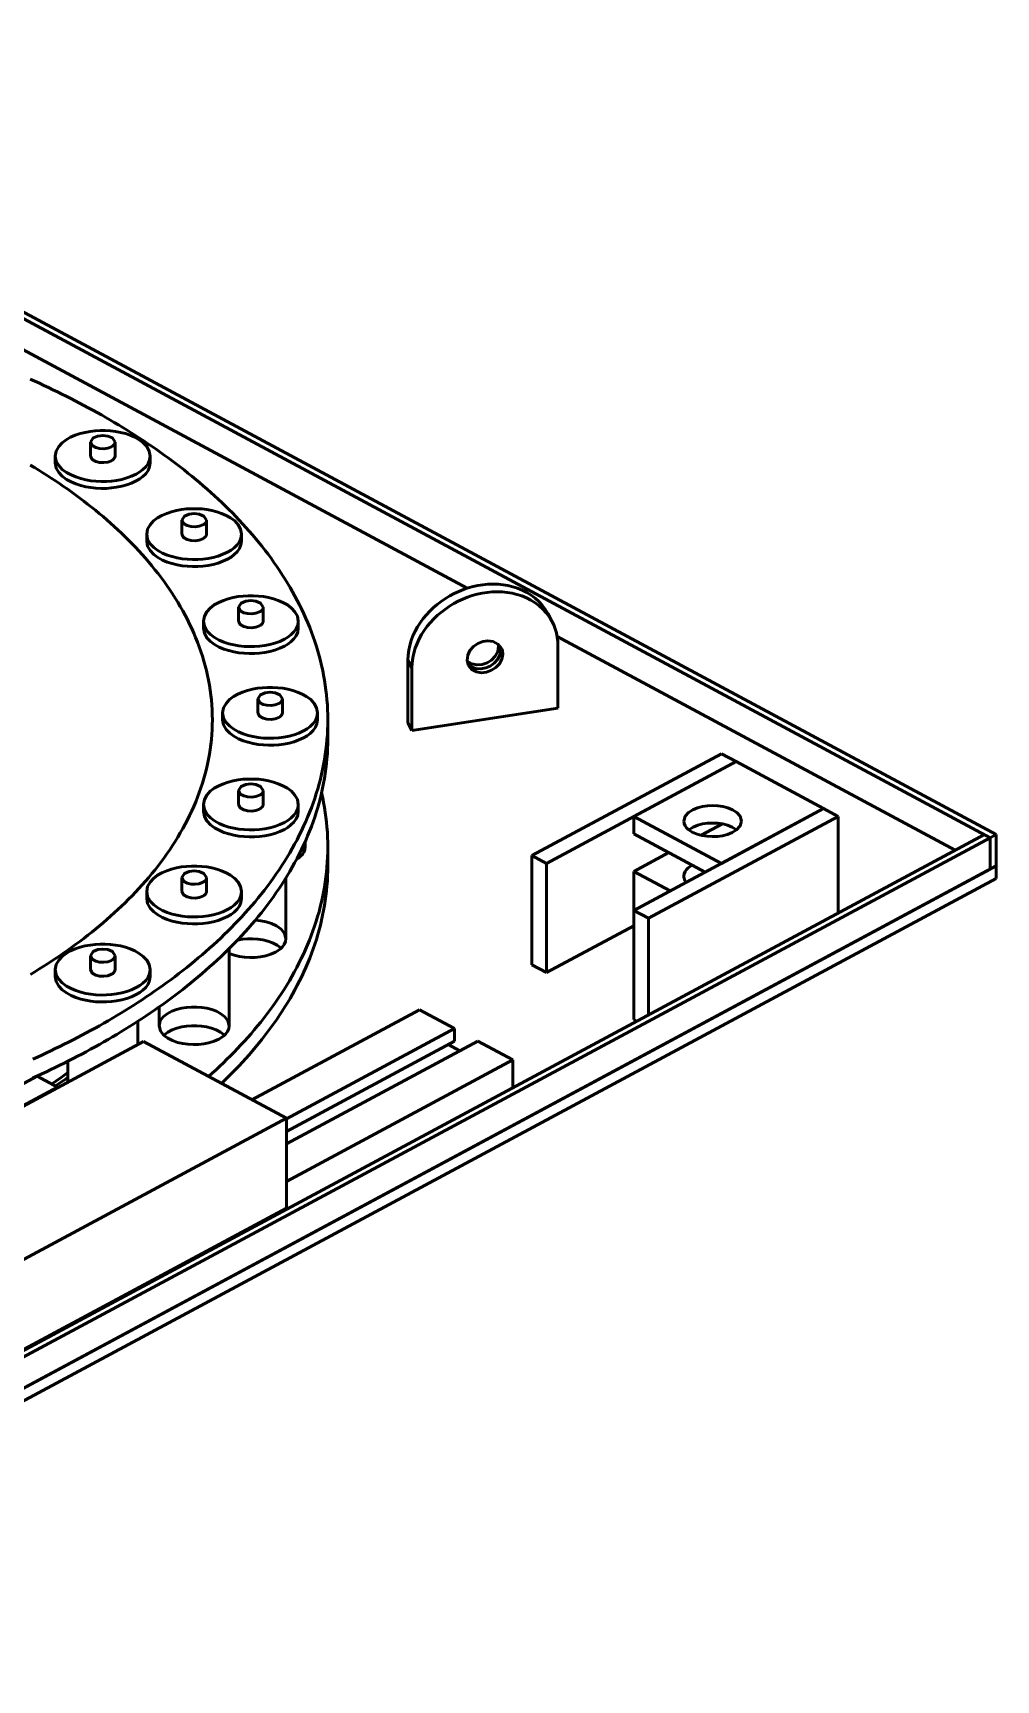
# Model space of a CAD drawing. Header units: millimetres. Extents: x 0 to 841, y 0 to 594.
# Drawn here: x 131.8 to 171.5, y 144.1 to 212 of the extents above; entities that cross this region are included whole.
import ezdxf

# ---------------------------------------------------------------- set-up
doc = ezdxf.new("R2010")
doc.units = ezdxf.units.MM
doc.layers.add('VIS', color=7, linetype='CONTINUOUS', lineweight=50)

msp = doc.modelspace()

# ---------------------------------------------------------------- linework, layer by layer
at = {"layer": 'VIS'}
for points in [[(109.76, 211.854), (171.306, 178.81)], [(110, 211.983), (171.547, 178.939)], [(122.692, 203.619), (149.751, 189.092)], [(144, 183.672), (143.998, 183.877), (143.991, 184.081), (143.981, 184.286), (143.966, 184.491), (143.947, 184.695), (143.923, 184.898), (143.896, 185.101), (143.864, 185.304), (143.828, 185.506), (143.788, 185.707), (143.744, 185.907), (143.696, 186.106), (143.644, 186.305), (143.589, 186.502), (143.529, 186.698), (143.466, 186.893), (143.399, 187.087), (143.329, 187.28), (143.255, 187.471), (143.178, 187.661), (143.098, 187.849), (143.014, 188.036), (142.927, 188.222), (142.836, 188.406), (142.743, 188.589), (142.647, 188.77), (142.548, 188.949), (142.446, 189.127), (142.341, 189.303), (142.234, 189.478), (142.124, 189.651), (142.012, 189.822), (141.897, 189.992), (141.779, 190.16), (141.66, 190.327), (141.538, 190.492), (141.414, 190.655), (141.288, 190.816), (141.159, 190.976), (141.029, 191.134), (140.897, 191.291), (140.762, 191.446), (140.626, 191.599), (140.488, 191.751), (140.349, 191.901), (140.208, 192.05), (140.065, 192.197), (139.92, 192.342), (139.774, 192.486), (139.626, 192.628), (139.477, 192.769), (139.327, 192.908), (139.175, 193.045), (139.021, 193.182), (138.867, 193.316), (138.711, 193.449), (138.554, 193.581), (138.396, 193.711), (138.236, 193.84), (138.076, 193.968), (137.914, 194.094), (137.751, 194.218), (137.587, 194.341), (137.422, 194.463), (137.256, 194.584), (137.09, 194.703), (136.922, 194.821), (136.753, 194.937), (136.583, 195.052), (136.413, 195.166), (136.242, 195.279), (136.07, 195.39), (135.897, 195.5), (135.723, 195.609), (135.548, 195.716), (135.373, 195.823), (135.197, 195.928), (135.02, 196.032), (134.843, 196.134), (134.665, 196.236), (134.486, 196.336), (134.307, 196.436), (134.127, 196.534), (133.946, 196.631), (133.765, 196.726), (133.583, 196.821), (133.401, 196.915), (133.218, 197.007), (133.034, 197.099), (132.85, 197.189), (132.666, 197.278), (132.481, 197.366), (132.295, 197.454), (132.109, 197.54), (131.922, 197.625), (131.735, 197.709)], [(136.677, 194.543), (136.639, 194.748), (136.538, 194.932), (136.395, 195.085), (136.228, 195.212), (136.046, 195.315), (135.853, 195.399), (135.654, 195.466), (135.451, 195.517), (135.244, 195.555), (135.036, 195.579), (134.826, 195.591), (134.617, 195.591), (134.407, 195.579), (134.199, 195.555), (133.992, 195.517), (133.789, 195.466), (133.59, 195.399), (133.397, 195.315), (133.215, 195.212), (133.048, 195.085), (132.905, 194.932), (132.804, 194.748), (132.767, 194.543)], [(135.232, 195.117), (135.122, 195.286), (134.93, 195.367), (134.722, 195.391), (134.513, 195.367), (134.321, 195.286), (134.212, 195.117)], [(134.212, 195.117), (134.287, 194.973), (134.432, 194.892), (134.594, 194.852), (134.76, 194.844), (134.926, 194.866), (135.082, 194.923)], [(134.212, 195.117), (134.212, 194.543)], [(135.082, 194.923), (135.119, 194.945), (135.153, 194.971), (135.183, 195.001), (135.208, 195.035), (135.225, 195.075), (135.232, 195.117)], [(135.232, 195.117), (135.232, 194.543)], [(132.767, 194.543), (132.806, 194.334), (132.91, 194.149), (133.056, 193.994), (133.227, 193.866), (133.414, 193.763), (133.61, 193.68), (133.813, 193.614), (134.021, 193.563), (134.231, 193.527), (134.443, 193.504), (134.657, 193.494), (134.87, 193.497), (135.083, 193.512), (135.295, 193.54), (135.504, 193.581), (135.71, 193.638), (135.911, 193.71), (136.104, 193.801)], [(132.767, 194.543), (132.767, 194.256)], [(132.767, 194.256), (132.806, 194.048), (132.91, 193.862), (133.056, 193.707), (133.227, 193.58), (133.414, 193.476), (133.61, 193.393), (133.813, 193.327), (134.021, 193.276), (134.231, 193.24), (134.443, 193.217), (134.657, 193.207), (134.87, 193.21), (135.083, 193.225), (135.295, 193.253), (135.504, 193.294), (135.71, 193.351), (135.911, 193.423), (136.104, 193.514)], [(134.212, 194.543), (134.287, 194.4), (134.432, 194.318), (134.594, 194.278), (134.76, 194.27), (134.926, 194.292), (135.082, 194.35)], [(135.082, 194.35), (135.119, 194.371), (135.153, 194.397), (135.183, 194.427), (135.208, 194.462), (135.225, 194.501), (135.232, 194.543)], [(136.104, 193.801), (136.245, 193.885), (136.376, 193.984), (136.492, 194.098), (136.588, 194.231), (136.653, 194.381), (136.677, 194.543)], [(136.104, 193.514), (136.245, 193.598), (136.376, 193.697), (136.492, 193.812), (136.588, 193.944), (136.653, 194.095), (136.677, 194.256)], [(136.677, 194.543), (136.677, 194.256)], [(139.24, 183.672), (139.238, 183.876), (139.23, 184.08), (139.218, 184.285), (139.2, 184.488), (139.178, 184.692), (139.151, 184.894), (139.119, 185.097), (139.083, 185.298), (139.041, 185.498), (138.996, 185.697), (138.945, 185.896), (138.89, 186.093), (138.831, 186.288), (138.767, 186.483), (138.7, 186.676), (138.628, 186.867), (138.552, 187.057), (138.472, 187.246), (138.389, 187.432), (138.301, 187.617), (138.211, 187.801), (138.116, 187.982), (138.018, 188.162), (137.917, 188.34), (137.813, 188.516), (137.706, 188.69), (137.596, 188.862), (137.482, 189.032), (137.366, 189.201), (137.248, 189.367), (137.126, 189.532), (137.002, 189.695), (136.876, 189.855), (136.747, 190.014), (136.616, 190.171), (136.483, 190.326), (136.347, 190.48), (136.21, 190.631), (136.07, 190.781), (135.929, 190.928), (135.785, 191.074), (135.64, 191.218), (135.493, 191.36), (135.344, 191.501), (135.194, 191.639), (135.042, 191.776), (134.889, 191.911), (134.734, 192.045), (134.577, 192.177), (134.419, 192.307), (134.26, 192.435), (134.099, 192.562), (133.938, 192.687), (133.775, 192.811), (133.61, 192.932), (133.445, 193.053), (133.279, 193.172), (133.111, 193.289), (132.942, 193.404), (132.773, 193.519), (132.602, 193.631), (132.43, 193.743), (132.258, 193.852), (132.084, 193.961), (131.91, 194.068), (131.735, 194.173)], [(139.24, 183.672), (139.238, 183.876), (139.23, 184.08), (139.218, 184.285), (139.2, 184.488), (139.178, 184.692), (139.151, 184.894), (139.119, 185.097), (139.083, 185.298), (139.041, 185.498), (138.996, 185.697), (138.945, 185.896), (138.89, 186.093), (138.831, 186.288), (138.767, 186.483), (138.7, 186.676), (138.628, 186.867), (138.552, 187.057), (138.472, 187.246), (138.389, 187.432), (138.301, 187.617), (138.211, 187.801), (138.116, 187.982), (138.018, 188.162), (137.917, 188.34), (137.813, 188.516), (137.706, 188.69), (137.596, 188.862), (137.482, 189.032), (137.366, 189.201), (137.248, 189.367), (137.126, 189.532), (137.002, 189.695), (136.876, 189.855), (136.747, 190.014), (136.616, 190.171), (136.483, 190.326), (136.347, 190.48), (136.21, 190.631), (136.07, 190.781), (135.929, 190.928), (135.785, 191.074), (135.64, 191.218), (135.493, 191.36), (135.344, 191.501), (135.194, 191.639), (135.042, 191.776), (134.889, 191.911), (134.734, 192.045), (134.577, 192.177), (134.419, 192.307), (134.26, 192.435), (134.099, 192.562), (133.938, 192.687), (133.775, 192.811), (133.61, 192.932), (133.445, 193.053), (133.279, 193.172), (133.111, 193.289), (132.942, 193.404), (132.773, 193.519), (132.602, 193.631), (132.43, 193.743), (132.258, 193.852), (132.084, 193.961), (131.91, 194.068), (131.735, 194.173)], [(140.444, 191.324), (140.406, 191.53), (140.305, 191.713), (140.163, 191.867), (139.995, 191.993), (139.813, 192.096), (139.62, 192.18), (139.421, 192.247), (139.218, 192.298), (139.011, 192.336), (138.803, 192.36), (138.594, 192.372), (138.384, 192.372), (138.174, 192.36), (137.966, 192.336), (137.759, 192.298), (137.556, 192.247), (137.357, 192.18), (137.164, 192.096), (136.982, 191.993), (136.815, 191.867), (136.672, 191.713), (136.571, 191.53), (136.534, 191.324)], [(138.999, 191.898), (138.889, 192.067), (138.697, 192.148), (138.489, 192.172), (138.281, 192.148), (138.088, 192.067), (137.979, 191.898)], [(137.979, 191.898), (138.054, 191.755), (138.199, 191.673), (138.361, 191.633), (138.527, 191.625), (138.693, 191.647), (138.849, 191.704)], [(137.979, 191.898), (137.979, 191.324)], [(138.849, 191.704), (138.886, 191.726), (138.92, 191.752), (138.951, 191.782), (138.976, 191.817), (138.993, 191.856), (138.999, 191.898)], [(138.999, 191.898), (138.999, 191.324)], [(136.534, 191.324), (136.573, 191.116), (136.677, 190.93), (136.823, 190.775), (136.994, 190.648), (137.181, 190.544), (137.377, 190.461), (137.58, 190.395), (137.788, 190.344), (137.998, 190.308), (138.21, 190.285), (138.424, 190.275), (138.637, 190.278), (138.85, 190.293), (139.062, 190.321), (139.271, 190.362), (139.477, 190.419), (139.678, 190.491), (139.871, 190.582)], [(136.534, 191.324), (136.534, 191.037)], [(136.534, 191.037), (136.573, 190.829), (136.677, 190.643), (136.823, 190.488), (136.994, 190.361), (137.181, 190.257), (137.377, 190.174), (137.58, 190.108), (137.788, 190.058), (137.998, 190.021), (138.21, 189.998), (138.424, 189.988), (138.637, 189.991), (138.85, 190.006), (139.062, 190.034), (139.271, 190.076), (139.477, 190.132), (139.678, 190.204), (139.871, 190.295)], [(137.979, 191.324), (138.054, 191.181), (138.199, 191.099), (138.361, 191.059), (138.527, 191.051), (138.693, 191.073), (138.849, 191.131)], [(138.849, 191.131), (138.886, 191.153), (138.92, 191.178), (138.951, 191.208), (138.976, 191.243), (138.993, 191.282), (138.999, 191.324)], [(139.871, 190.582), (140.012, 190.666), (140.143, 190.765), (140.26, 190.88), (140.355, 191.012), (140.42, 191.163), (140.444, 191.324)], [(139.871, 190.295), (140.012, 190.379), (140.143, 190.478), (140.26, 190.593), (140.355, 190.726), (140.42, 190.876), (140.444, 191.037)], [(140.444, 191.324), (140.444, 191.037)], [(142.782, 187.736), (142.744, 187.941), (142.643, 188.125), (142.501, 188.278), (142.334, 188.405), (142.151, 188.508), (141.959, 188.592), (141.76, 188.659), (141.557, 188.71), (141.35, 188.747), (141.142, 188.772), (140.932, 188.784), (140.722, 188.784), (140.513, 188.772), (140.304, 188.747), (140.098, 188.71), (139.894, 188.659), (139.695, 188.592), (139.503, 188.508), (139.321, 188.405), (139.153, 188.278), (139.011, 188.125), (138.91, 187.941), (138.872, 187.736)], [(153.067, 188.053), (152.961, 188.23), (152.837, 188.397), (152.698, 188.55), (152.544, 188.689), (152.379, 188.813), (152.202, 188.922), (152.017, 189.016), (151.826, 189.094), (151.628, 189.156), (151.426, 189.204), (151.222, 189.237), (151.016, 189.256), (150.808, 189.262), (150.601, 189.255), (150.395, 189.235), (150.19, 189.202), (149.988, 189.159), (149.788, 189.103), (149.592, 189.037), (149.399, 188.96), (149.211, 188.873), (149.028, 188.776), (148.851, 188.669), (148.679, 188.553), (148.514, 188.428), (148.356, 188.294), (148.206, 188.151), (148.065, 187.999), (147.932, 187.84), (147.81, 187.673), (147.698, 187.498), (147.598, 187.317), (147.511, 187.129), (147.437, 186.935), (147.378, 186.737), (147.334, 186.534), (147.307, 186.329), (147.298, 186.122)], [(153.235, 187.737), (153.129, 187.914), (153.005, 188.081), (152.866, 188.234), (152.713, 188.373), (152.547, 188.497), (152.371, 188.606), (152.186, 188.7), (151.994, 188.778), (151.796, 188.84), (151.595, 188.888), (151.39, 188.921), (151.184, 188.941), (150.977, 188.946), (150.77, 188.939), (150.563, 188.919), (150.359, 188.887), (150.156, 188.843), (149.956, 188.787), (149.76, 188.721), (149.568, 188.644), (149.379, 188.557), (149.196, 188.46), (149.019, 188.354), (148.847, 188.237), (148.682, 188.112), (148.524, 187.978), (148.374, 187.835), (148.233, 187.683), (148.101, 187.524), (147.978, 187.357), (147.866, 187.182), (147.766, 187.001), (147.679, 186.813), (147.605, 186.619), (147.546, 186.421), (147.502, 186.218), (147.475, 186.013), (147.466, 185.806)], [(141.337, 188.31), (141.228, 188.479), (141.035, 188.56), (140.827, 188.584), (140.619, 188.56), (140.427, 188.479), (140.317, 188.31)], [(140.317, 188.31), (140.393, 188.166), (140.537, 188.084), (140.699, 188.045), (140.866, 188.037), (141.031, 188.059), (141.188, 188.116)], [(140.317, 188.31), (140.317, 187.736)], [(141.188, 188.116), (141.225, 188.138), (141.259, 188.164), (141.289, 188.194), (141.314, 188.228), (141.331, 188.268), (141.337, 188.31)], [(141.337, 188.31), (141.337, 187.736)], [(138.872, 187.736), (138.911, 187.527), (139.015, 187.342), (139.162, 187.187), (139.333, 187.059), (139.519, 186.956), (139.716, 186.873), (139.919, 186.807), (140.126, 186.756), (140.337, 186.72), (140.549, 186.697), (140.762, 186.687), (140.976, 186.689), (141.189, 186.705), (141.4, 186.733), (141.61, 186.774), (141.816, 186.83), (142.016, 186.903), (142.21, 186.994)], [(138.872, 187.736), (138.872, 187.449)], [(138.872, 187.449), (138.911, 187.24), (139.015, 187.055), (139.162, 186.9), (139.333, 186.773), (139.519, 186.669), (139.716, 186.586), (139.919, 186.52), (140.126, 186.469), (140.337, 186.433), (140.549, 186.41), (140.762, 186.4), (140.976, 186.403), (141.189, 186.418), (141.4, 186.446), (141.61, 186.487), (141.816, 186.544), (142.016, 186.616), (142.21, 186.707)], [(140.317, 187.736), (140.393, 187.593), (140.537, 187.511), (140.699, 187.471), (140.866, 187.463), (141.031, 187.485), (141.188, 187.542)], [(141.188, 187.542), (141.225, 187.564), (141.259, 187.59), (141.289, 187.62), (141.314, 187.655), (141.331, 187.694), (141.337, 187.736)], [(142.21, 186.994), (142.35, 187.078), (142.481, 187.177), (142.598, 187.291), (142.694, 187.424), (142.759, 187.574), (142.782, 187.736)], [(142.21, 186.707), (142.35, 186.791), (142.481, 186.89), (142.598, 187.005), (142.694, 187.137), (142.759, 187.287), (142.782, 187.449)], [(142.782, 187.736), (142.782, 187.449)], [(153.235, 187.737), (153.067, 188.053)], [(153.482, 186.729), (153.475, 186.903), (153.455, 187.077), (153.421, 187.248), (153.373, 187.416), (153.311, 187.579), (153.235, 187.737)], [(149.799, 185.908), (149.74, 186.116), (149.765, 186.332), (149.86, 186.528), (150.003, 186.691), (150.182, 186.815), (150.385, 186.894), (150.601, 186.922), (150.816, 186.891), (151.009, 186.792), (151.149, 186.627)], [(151.041, 186.696), (151.041, 186.708), (151.041, 186.721), (151.04, 186.733), (151.039, 186.745), (151.038, 186.757), (151.037, 186.769)], [(153.45, 187.106), (169.864, 178.293)], [(153.482, 184.147), (153.482, 186.729)], [(147.466, 185.806), (147.298, 186.122)], [(147.298, 186.122), (147.298, 183.54)], [(149.743, 186.081), (149.93, 185.971), (150.143, 185.929), (150.359, 185.948), (150.565, 186.019), (150.748, 186.135), (150.899, 186.292), (151.002, 186.483), (151.041, 186.696)], [(149.764, 185.991), (149.917, 185.858), (150.107, 185.786), (150.31, 185.771), (150.51, 185.807), (150.698, 185.886), (150.864, 186.004), (150.999, 186.157), (151.091, 186.338), (151.126, 186.538)], [(151.21, 186.38), (151.172, 186.171), (151.071, 185.982), (150.925, 185.827), (150.747, 185.71), (150.546, 185.636), (150.334, 185.612), (150.124, 185.646), (149.935, 185.745), (149.799, 185.908)], [(151.126, 186.538), (151.125, 186.566), (151.123, 186.593), (151.119, 186.621), (151.114, 186.648), (151.108, 186.675), (151.1, 186.702)], [(151.149, 186.627), (151.168, 186.588), (151.183, 186.548), (151.195, 186.507), (151.203, 186.465), (151.208, 186.423), (151.21, 186.38)], [(147.466, 185.806), (147.466, 183.224)], [(143.575, 183.958), (143.537, 184.164), (143.436, 184.347), (143.294, 184.501), (143.127, 184.627), (142.944, 184.731), (142.752, 184.814), (142.553, 184.881), (142.349, 184.932), (142.143, 184.97), (141.934, 184.994), (141.725, 185.007), (141.515, 185.007), (141.306, 184.994), (141.097, 184.97), (140.891, 184.932), (140.687, 184.881), (140.488, 184.814), (140.296, 184.731), (140.113, 184.627), (139.946, 184.501), (139.804, 184.347), (139.703, 184.164), (139.665, 183.958)], [(142.13, 184.532), (142.021, 184.702), (141.828, 184.782), (141.62, 184.806), (141.412, 184.782), (141.219, 184.702), (141.11, 184.532)], [(141.11, 184.532), (141.185, 184.389), (141.33, 184.307), (141.492, 184.267), (141.659, 184.259), (141.824, 184.281), (141.981, 184.338)], [(141.11, 184.532), (141.11, 183.958)], [(141.981, 184.338), (142.017, 184.36), (142.051, 184.386), (142.082, 184.416), (142.107, 184.451), (142.124, 184.49), (142.13, 184.532)], [(142.13, 184.532), (142.13, 183.958)], [(147.466, 183.224), (153.482, 184.147)], [(131.743, 173.175), (131.918, 173.28), (132.092, 173.387), (132.265, 173.496), (132.438, 173.605), (132.609, 173.717), (132.78, 173.829), (132.949, 173.944), (133.118, 174.059), (133.285, 174.176), (133.452, 174.295), (133.617, 174.415), (133.781, 174.537), (133.944, 174.661), (134.106, 174.786), (134.266, 174.913), (134.425, 175.041), (134.583, 175.171), (134.739, 175.303), (134.894, 175.436), (135.047, 175.571), (135.199, 175.708), (135.349, 175.847), (135.498, 175.987), (135.644, 176.129), (135.79, 176.273), (135.933, 176.419), (136.074, 176.567), (136.214, 176.716), (136.351, 176.868), (136.486, 177.021), (136.619, 177.176), (136.75, 177.333), (136.879, 177.492), (137.005, 177.652), (137.129, 177.815), (137.25, 177.979), (137.369, 178.146), (137.485, 178.314), (137.598, 178.485), (137.708, 178.657), (137.815, 178.831), (137.919, 179.007), (138.02, 179.184), (138.118, 179.364), (138.212, 179.545), (138.303, 179.728), (138.39, 179.913), (138.473, 180.1), (138.553, 180.288), (138.629, 180.478), (138.7, 180.669), (138.768, 180.862), (138.831, 181.057), (138.891, 181.252), (138.945, 181.449), (138.996, 181.647), (139.042, 181.846), (139.083, 182.047), (139.119, 182.248), (139.151, 182.45), (139.178, 182.652), (139.2, 182.855), (139.218, 183.059), (139.23, 183.263), (139.238, 183.467), (139.24, 183.672)], [(131.743, 173.175), (131.918, 173.28), (132.092, 173.387), (132.265, 173.496), (132.438, 173.605), (132.609, 173.717), (132.78, 173.829), (132.949, 173.944), (133.118, 174.059), (133.285, 174.176), (133.452, 174.295), (133.617, 174.415), (133.781, 174.537), (133.944, 174.661), (134.106, 174.786), (134.266, 174.913), (134.425, 175.041), (134.583, 175.171), (134.739, 175.303), (134.894, 175.436), (135.047, 175.571), (135.199, 175.708), (135.349, 175.847), (135.498, 175.987), (135.644, 176.129), (135.79, 176.273), (135.933, 176.419), (136.074, 176.567), (136.214, 176.716), (136.351, 176.868), (136.486, 177.021), (136.619, 177.176), (136.75, 177.333), (136.879, 177.492), (137.005, 177.652), (137.129, 177.815), (137.25, 177.979), (137.369, 178.146), (137.485, 178.314), (137.598, 178.485), (137.708, 178.657), (137.815, 178.831), (137.919, 179.007), (138.02, 179.184), (138.118, 179.364), (138.212, 179.545), (138.303, 179.728), (138.39, 179.913), (138.473, 180.1), (138.553, 180.288), (138.629, 180.478), (138.7, 180.669), (138.768, 180.862), (138.831, 181.057), (138.891, 181.252), (138.945, 181.449), (138.996, 181.647), (139.042, 181.846), (139.083, 182.047), (139.119, 182.248), (139.151, 182.45), (139.178, 182.652), (139.2, 182.855), (139.218, 183.059), (139.23, 183.263), (139.238, 183.467), (139.24, 183.672)], [(134.042, 170.764), (134.223, 170.862), (134.404, 170.961), (134.584, 171.061), (134.763, 171.163), (134.942, 171.266), (135.12, 171.37), (135.297, 171.475), (135.474, 171.581), (135.65, 171.689), (135.825, 171.798), (135.999, 171.908), (136.172, 172.02), (136.345, 172.132), (136.517, 172.246), (136.688, 172.361), (136.858, 172.478), (137.027, 172.596), (137.195, 172.715), (137.362, 172.836), (137.528, 172.958), (137.694, 173.081), (137.858, 173.206), (138.021, 173.332), (138.183, 173.46), (138.343, 173.589), (138.503, 173.72), (138.661, 173.852), (138.818, 173.985), (138.974, 174.12), (139.129, 174.257), (139.282, 174.394), (139.434, 174.534), (139.584, 174.675), (139.733, 174.818), (139.88, 174.962), (140.026, 175.108), (140.17, 175.255), (140.313, 175.404), (140.454, 175.554), (140.593, 175.707), (140.73, 175.86), (140.865, 176.016), (140.999, 176.173), (141.131, 176.332), (141.26, 176.492), (141.387, 176.654), (141.513, 176.818), (141.636, 176.983), (141.757, 177.151), (141.875, 177.319), (141.991, 177.49), (142.105, 177.662), (142.216, 177.835), (142.324, 178.011), (142.43, 178.188), (142.533, 178.367), (142.633, 178.547), (142.73, 178.729), (142.824, 178.912), (142.915, 179.097), (143.003, 179.283), (143.088, 179.471), (143.169, 179.661), (143.247, 179.852), (143.322, 180.044), (143.393, 180.237), (143.46, 180.432), (143.524, 180.628), (143.584, 180.825), (143.64, 181.024), (143.693, 181.223), (143.741, 181.423), (143.786, 181.625), (143.826, 181.827), (143.862, 182.03), (143.894, 182.234), (143.922, 182.438), (143.946, 182.643), (143.965, 182.848), (143.981, 183.053), (143.991, 183.259), (143.998, 183.465), (144, 183.672)], [(139.24, 183.672), (139.24, 183.672)], [(139.665, 183.958), (139.704, 183.75), (139.808, 183.564), (139.954, 183.409), (140.126, 183.282), (140.312, 183.178), (140.509, 183.095), (140.712, 183.029), (140.919, 182.979), (141.13, 182.942), (141.342, 182.919), (141.555, 182.909), (141.769, 182.912), (141.982, 182.927), (142.193, 182.955), (142.403, 182.997), (142.608, 183.053), (142.809, 183.125), (143.002, 183.216)], [(139.665, 183.958), (139.665, 183.672)], [(139.665, 183.672), (139.704, 183.463), (139.808, 183.277), (139.954, 183.122), (140.126, 182.995), (140.312, 182.891), (140.509, 182.808), (140.712, 182.742), (140.919, 182.692), (141.13, 182.655), (141.342, 182.633), (141.555, 182.623), (141.769, 182.625), (141.982, 182.64), (142.193, 182.668), (142.403, 182.71), (142.608, 182.766), (142.809, 182.838), (143.002, 182.929)], [(141.11, 183.958), (141.185, 183.815), (141.33, 183.733), (141.492, 183.693), (141.659, 183.685), (141.824, 183.707), (141.981, 183.765)], [(141.981, 183.765), (142.017, 183.787), (142.051, 183.812), (142.082, 183.842), (142.107, 183.877), (142.124, 183.916), (142.13, 183.958)], [(143.002, 183.216), (143.143, 183.3), (143.274, 183.399), (143.391, 183.514), (143.487, 183.647), (143.552, 183.797), (143.575, 183.958)], [(143.002, 182.929), (143.143, 183.014), (143.274, 183.112), (143.391, 183.227), (143.487, 183.36), (143.552, 183.51), (143.575, 183.672)], [(143.575, 183.958), (143.575, 183.672)], [(144, 183.672), (144, 182.897)], [(147.466, 183.224), (147.298, 183.54)], [(134.042, 169.989), (134.223, 170.087), (134.404, 170.187), (134.584, 170.287), (134.763, 170.389), (134.942, 170.491), (135.12, 170.595), (135.297, 170.701), (135.474, 170.807), (135.65, 170.915), (135.825, 171.023), (135.999, 171.134), (136.172, 171.245), (136.345, 171.358), (136.517, 171.472), (136.688, 171.587), (136.858, 171.704), (137.027, 171.822), (137.195, 171.941), (137.362, 172.062), (137.528, 172.184), (137.694, 172.307), (137.858, 172.432), (138.021, 172.558), (138.183, 172.686), (138.343, 172.815), (138.503, 172.945), (138.661, 173.077), (138.818, 173.211), (138.974, 173.346), (139.129, 173.482), (139.282, 173.62), (139.434, 173.76), (139.584, 173.901), (139.733, 174.043), (139.88, 174.187), (140.026, 174.333), (140.17, 174.48), (140.313, 174.629), (140.454, 174.78), (140.593, 174.932), (140.73, 175.086), (140.865, 175.241), (140.999, 175.399), (141.131, 175.557), (141.26, 175.718), (141.387, 175.88), (141.513, 176.044), (141.636, 176.209), (141.757, 176.376), (141.875, 176.545), (141.991, 176.715), (142.105, 176.887), (142.216, 177.061), (142.324, 177.236), (142.43, 177.413), (142.533, 177.592), (142.633, 177.772), (142.73, 177.954), (142.824, 178.138), (142.915, 178.322), (143.003, 178.509), (143.088, 178.697), (143.169, 178.886), (143.247, 179.077), (143.322, 179.269), (143.393, 179.463), (143.46, 179.658), (143.524, 179.854), (143.584, 180.051), (143.64, 180.249), (143.693, 180.449), (143.741, 180.649), (143.786, 180.85), (143.826, 181.053), (143.862, 181.255), (143.894, 181.459), (143.922, 181.663), (143.946, 181.868), (143.965, 182.073), (143.981, 182.279), (143.991, 182.485), (143.998, 182.691), (144, 182.897)], [(160.226, 182.269), (152.412, 178.074)], [(160.226, 182.269), (160.827, 181.946)], [(160.827, 181.946), (153.014, 177.751)], [(160.827, 181.946), (156.62, 179.688)], [(160.827, 181.946), (164.433, 180.01)], [(142.782, 180.181), (142.744, 180.386), (142.643, 180.569), (142.501, 180.723), (142.334, 180.85), (142.151, 180.953), (141.959, 181.037), (141.76, 181.103), (141.557, 181.155), (141.35, 181.192), (141.142, 181.217), (140.932, 181.229), (140.722, 181.229), (140.513, 181.217), (140.304, 181.192), (140.098, 181.155), (139.894, 181.103), (139.695, 181.037), (139.503, 180.953), (139.321, 180.85), (139.153, 180.723), (139.011, 180.569), (138.91, 180.386), (138.872, 180.181)], [(141.337, 180.754), (141.228, 180.924), (141.035, 181.004), (140.827, 181.028), (140.619, 181.004), (140.427, 180.924), (140.317, 180.754)], [(140.317, 180.754), (140.393, 180.611), (140.537, 180.529), (140.699, 180.489), (140.866, 180.481), (141.031, 180.504), (141.188, 180.561)], [(140.317, 180.754), (140.317, 180.181)], [(141.188, 180.561), (141.225, 180.583), (141.259, 180.608), (141.289, 180.638), (141.314, 180.673), (141.331, 180.712), (141.337, 180.754)], [(141.337, 180.754), (141.337, 180.181)], [(144, 178.422), (143.998, 178.628), (143.991, 178.833), (143.981, 179.037), (143.966, 179.242), (143.946, 179.446), (143.923, 179.65), (143.895, 179.853), (143.864, 180.056), (143.828, 180.258), (143.788, 180.459), (143.744, 180.66)], [(138.872, 180.181), (138.911, 179.972), (139.015, 179.786), (139.162, 179.631), (139.333, 179.504), (139.519, 179.401), (139.716, 179.317), (139.919, 179.251), (140.126, 179.201), (140.337, 179.165), (140.549, 179.142), (140.762, 179.132), (140.976, 179.134), (141.189, 179.149), (141.4, 179.177), (141.61, 179.219), (141.816, 179.275), (142.016, 179.348), (142.21, 179.439)], [(138.872, 180.181), (138.872, 179.894)], [(140.317, 180.181), (140.393, 180.037), (140.537, 179.955), (140.699, 179.916), (140.866, 179.908), (141.031, 179.93), (141.188, 179.987)], [(141.188, 179.987), (141.225, 180.009), (141.259, 180.035), (141.289, 180.065), (141.314, 180.099), (141.331, 180.139), (141.337, 180.181)], [(142.21, 179.439), (142.35, 179.523), (142.481, 179.621), (142.598, 179.736), (142.694, 179.869), (142.759, 180.019), (142.782, 180.181)], [(142.782, 180.181), (142.782, 179.894)], [(164.433, 180.01), (156.62, 175.815)], [(158.675, 179.494), (158.734, 179.693), (158.874, 179.848), (159.051, 179.96), (159.245, 180.039), (159.448, 180.092), (159.656, 180.123), (159.865, 180.133), (160.075, 180.123), (160.283, 180.092), (160.485, 180.039), (160.68, 179.96), (160.856, 179.848), (160.996, 179.693), (161.055, 179.494)], [(164.433, 180.01), (160.226, 177.751)], [(164.433, 180.01), (165.034, 179.688)], [(138.872, 179.894), (138.911, 179.685), (139.015, 179.5), (139.162, 179.344), (139.333, 179.217), (139.519, 179.114), (139.716, 179.03), (139.919, 178.964), (140.126, 178.914), (140.337, 178.878), (140.549, 178.855), (140.762, 178.845), (140.976, 178.847), (141.189, 178.862), (141.4, 178.89), (141.61, 178.932), (141.816, 178.988), (142.016, 179.061), (142.21, 179.152)], [(142.21, 179.152), (142.35, 179.236), (142.481, 179.334), (142.598, 179.449), (142.694, 179.582), (142.759, 179.732), (142.782, 179.894)], [(156.62, 178.97), (156.62, 179.688)], [(156.62, 179.688), (160.226, 177.751)], [(165.034, 179.688), (157.221, 175.493)], [(159.024, 179.042), (158.938, 179.093), (158.859, 179.153), (158.787, 179.223), (158.729, 179.304), (158.69, 179.395), (158.675, 179.494)], [(158.88, 179.135), (159.057, 179.246), (159.25, 179.324), (159.451, 179.376), (159.657, 179.406), (159.865, 179.416), (160.073, 179.406), (160.279, 179.376), (160.481, 179.324), (160.674, 179.246), (160.85, 179.135)], [(161.055, 179.494), (160.995, 179.293), (160.852, 179.137), (160.672, 179.024), (160.475, 178.945), (160.269, 178.893), (160.058, 178.863), (159.846, 178.855), (159.634, 178.867), (159.424, 178.901), (159.219, 178.958), (159.024, 179.042)], [(160.265, 179.379), (159.389, 178.908)], [(165.034, 175.7), (165.034, 179.688)], [(110, 146.153), (171.066, 178.939)], [(110.24, 146.024), (171.306, 178.81)], [(143.035, 178.579), (143.044, 178.554), (143.051, 178.528), (143.057, 178.502), (143.062, 178.476), (143.064, 178.449), (143.065, 178.422)], [(143.065, 178.646), (143.065, 178.422)], [(156.62, 178.97), (159.558, 177.393)], [(171.066, 178.939), (171.306, 178.81)], [(171.306, 178.81), (171.547, 178.939)], [(171.306, 177.519), (171.306, 178.81)], [(171.306, 177.519), (171.306, 178.81)], [(171.547, 177.648), (171.547, 178.939)], [(139.085, 168.968), (139.239, 169.106), (139.392, 169.246), (139.543, 169.388), (139.694, 169.53), (139.842, 169.675), (139.989, 169.821), (140.135, 169.969), (140.278, 170.118), (140.42, 170.269), (140.561, 170.422), (140.699, 170.576), (140.836, 170.732), (140.97, 170.89), (141.103, 171.049), (141.234, 171.21), (141.362, 171.372), (141.488, 171.537), (141.613, 171.703), (141.734, 171.87), (141.854, 172.04), (141.971, 172.211), (142.086, 172.384), (142.198, 172.558), (142.307, 172.734), (142.414, 172.912), (142.518, 173.091), (142.619, 173.272), (142.717, 173.455), (142.812, 173.639), (142.904, 173.825), (142.993, 174.012), (143.078, 174.201), (143.16, 174.391), (143.239, 174.583), (143.315, 174.776), (143.386, 174.97), (143.455, 175.166), (143.519, 175.363), (143.58, 175.561), (143.637, 175.76), (143.689, 175.961), (143.738, 176.162), (143.783, 176.365), (143.824, 176.568), (143.861, 176.772), (143.893, 176.977), (143.921, 177.182), (143.945, 177.388), (143.965, 177.594), (143.98, 177.801), (143.991, 178.008), (143.998, 178.215), (144, 178.422)], [(143.065, 178.422), (143.051, 178.315), (143.012, 178.214), (142.953, 178.123), (142.88, 178.043), (142.797, 177.972), (142.707, 177.911)], [(142.802, 178.094), (142.814, 178.085), (142.826, 178.075), (142.838, 178.066), (142.849, 178.056), (142.861, 178.045), (142.872, 178.035)], [(144, 178.422), (144, 177.648)], [(152.412, 173.571), (152.412, 178.074)], [(152.412, 178.074), (153.014, 177.751)], [(158.062, 178.196), (156.62, 177.422)], [(110, 144.604), (171.547, 177.648)], [(110.24, 144.733), (171.306, 177.519)], [(140.444, 176.593), (140.406, 176.798), (140.305, 176.981), (140.163, 177.135), (139.995, 177.261), (139.813, 177.365), (139.62, 177.448), (139.421, 177.515), (139.218, 177.566), (139.011, 177.604), (138.803, 177.628), (138.594, 177.641), (138.384, 177.641), (138.174, 177.628), (137.966, 177.604), (137.759, 177.566), (137.556, 177.515), (137.357, 177.448), (137.164, 177.365), (136.982, 177.261), (136.815, 177.135), (136.672, 176.981), (136.571, 176.798), (136.534, 176.593)], [(138.999, 177.166), (138.889, 177.336), (138.697, 177.416), (138.489, 177.44), (138.281, 177.416), (138.088, 177.336), (137.979, 177.166)], [(139.617, 168.682), (139.765, 168.825), (139.911, 168.969), (140.056, 169.114), (140.199, 169.261), (140.341, 169.41), (140.48, 169.56), (140.619, 169.712), (140.755, 169.865), (140.889, 170.02), (141.022, 170.177), (141.153, 170.335), (141.281, 170.495), (141.408, 170.657), (141.532, 170.82), (141.654, 170.985), (141.774, 171.152), (141.892, 171.32), (142.007, 171.49), (142.12, 171.661), (142.23, 171.835), (142.337, 172.009), (142.442, 172.186), (142.544, 172.364), (142.644, 172.544), (142.74, 172.725), (142.834, 172.908), (142.924, 173.092), (143.011, 173.278), (143.095, 173.465), (143.176, 173.654), (143.254, 173.844), (143.327, 174.035), (143.398, 174.228), (143.465, 174.422), (143.528, 174.617), (143.588, 174.814), (143.643, 175.011), (143.695, 175.21), (143.743, 175.409), (143.787, 175.61), (143.827, 175.811), (143.863, 176.013), (143.895, 176.216), (143.923, 176.42), (143.946, 176.623), (143.966, 176.828), (143.981, 177.033), (143.991, 177.237), (143.998, 177.443), (144, 177.648)], [(153.014, 173.248), (153.014, 177.751)], [(156.62, 175.815), (156.62, 177.422)], [(156.62, 177.422), (158.116, 176.618)], [(158.675, 177.228), (158.69, 177.326), (158.729, 177.418), (158.787, 177.499), (158.859, 177.568), (158.938, 177.628), (159.024, 177.68)], [(158.775, 176.972), (158.747, 177.01), (158.723, 177.049), (158.703, 177.092), (158.688, 177.136), (158.679, 177.181), (158.675, 177.228)], [(171.306, 177.519), (171.547, 177.648)], [(171.547, 177.132), (171.547, 177.648)], [(110, 144.088), (171.547, 177.132)], [(136.534, 176.593), (136.573, 176.384), (136.677, 176.198), (136.823, 176.043), (136.994, 175.916), (137.181, 175.812), (137.377, 175.729), (137.58, 175.663), (137.788, 175.613), (137.998, 175.576), (138.21, 175.554), (138.424, 175.543), (138.637, 175.546), (138.85, 175.561), (139.062, 175.589), (139.271, 175.631), (139.477, 175.687), (139.678, 175.759), (139.871, 175.85)], [(136.534, 176.593), (136.534, 176.306)], [(137.979, 177.166), (138.054, 177.023), (138.199, 176.941), (138.361, 176.901), (138.527, 176.893), (138.693, 176.915), (138.849, 176.973)], [(137.979, 177.166), (137.979, 176.593)], [(137.979, 176.593), (138.054, 176.449), (138.199, 176.367), (138.361, 176.327), (138.527, 176.319), (138.693, 176.342), (138.849, 176.399)], [(138.849, 176.973), (138.886, 176.995), (138.92, 177.02), (138.951, 177.05), (138.976, 177.085), (138.993, 177.124), (138.999, 177.166)], [(138.849, 176.399), (138.886, 176.421), (138.92, 176.447), (138.951, 176.477), (138.976, 176.511), (138.993, 176.55), (138.999, 176.593)], [(138.999, 177.166), (138.999, 176.593)], [(139.871, 175.85), (140.012, 175.934), (140.143, 176.033), (140.26, 176.148), (140.355, 176.281), (140.42, 176.431), (140.444, 176.593)], [(140.444, 176.593), (140.444, 176.306)], [(142.272, 177.152), (142.272, 174.645)], [(136.534, 176.306), (136.573, 176.097), (136.677, 175.911), (136.823, 175.756), (136.994, 175.629), (137.181, 175.525), (137.377, 175.442), (137.58, 175.376), (137.788, 175.326), (137.998, 175.29), (138.21, 175.267), (138.424, 175.257), (138.637, 175.259), (138.85, 175.274), (139.062, 175.302), (139.271, 175.344), (139.477, 175.4), (139.678, 175.473), (139.871, 175.563)], [(139.871, 175.563), (140.012, 175.648), (140.143, 175.746), (140.26, 175.861), (140.355, 175.994), (140.42, 176.144), (140.444, 176.306)], [(141.012, 175.414), (141.239, 175.388), (141.462, 175.342), (141.68, 175.271), (141.886, 175.173), (142.071, 175.04), (142.214, 174.863), (142.272, 174.645)], [(156.62, 175.184), (153.014, 173.248)], [(156.62, 171.312), (156.62, 175.815)], [(156.62, 175.815), (157.221, 175.493)], [(157.221, 171.505), (157.221, 175.493)], [(140.272, 174.587), (140.48, 174.623), (140.69, 174.643), (140.901, 174.645), (141.111, 174.631), (141.319, 174.6), (141.524, 174.55), (141.723, 174.479), (141.911, 174.384), (142.079, 174.257)], [(142.272, 174.645), (142.255, 174.525), (142.207, 174.414), (142.136, 174.316), (142.05, 174.231), (141.953, 174.158), (141.849, 174.096)], [(136.677, 173.374), (136.639, 173.579), (136.538, 173.762), (136.395, 173.916), (136.228, 174.042), (136.046, 174.146), (135.853, 174.23), (135.654, 174.296), (135.451, 174.348), (135.244, 174.385), (135.036, 174.41), (134.826, 174.422), (134.617, 174.422), (134.407, 174.41), (134.199, 174.385), (133.992, 174.348), (133.789, 174.296), (133.59, 174.23), (133.397, 174.146), (133.215, 174.042), (133.048, 173.916), (132.905, 173.762), (132.804, 173.579), (132.767, 173.374)], [(135.232, 173.947), (135.122, 174.117), (134.93, 174.197), (134.722, 174.221), (134.513, 174.197), (134.321, 174.117), (134.212, 173.947)], [(134.212, 173.947), (134.287, 173.804), (134.432, 173.722), (134.594, 173.682), (134.76, 173.674), (134.926, 173.696), (135.082, 173.754)], [(134.212, 173.947), (134.212, 173.374)], [(135.082, 173.754), (135.119, 173.776), (135.153, 173.801), (135.183, 173.831), (135.208, 173.866), (135.225, 173.905), (135.232, 173.947)], [(135.232, 173.947), (135.232, 173.374)], [(139.934, 174.24), (139.934, 171.056)], [(141.849, 174.096), (141.649, 174.007), (141.44, 173.942), (141.225, 173.899), (141.008, 173.875), (140.789, 173.869), (140.57, 173.881), (140.353, 173.912), (140.14, 173.962), (139.934, 174.035)], [(132.767, 173.374), (132.806, 173.165), (132.91, 172.979), (133.056, 172.824), (133.227, 172.697), (133.414, 172.593), (133.61, 172.51), (133.813, 172.444), (134.021, 172.394), (134.231, 172.358), (134.443, 172.335), (134.657, 172.325), (134.87, 172.327), (135.083, 172.342), (135.295, 172.37), (135.504, 172.412), (135.71, 172.468), (135.911, 172.541), (136.104, 172.631)], [(132.767, 173.374), (132.767, 173.087)], [(134.212, 173.374), (134.287, 173.23), (134.432, 173.148), (134.594, 173.109), (134.76, 173.101), (134.926, 173.123), (135.082, 173.18)], [(135.082, 173.18), (135.119, 173.202), (135.153, 173.228), (135.183, 173.258), (135.208, 173.292), (135.225, 173.331), (135.232, 173.374)], [(136.104, 172.631), (136.245, 172.716), (136.376, 172.814), (136.492, 172.929), (136.588, 173.062), (136.653, 173.212), (136.677, 173.374)], [(136.677, 173.374), (136.677, 173.087)], [(152.412, 173.571), (153.014, 173.248)], [(132.767, 173.087), (132.806, 172.878), (132.91, 172.692), (133.056, 172.537), (133.227, 172.41), (133.414, 172.307), (133.61, 172.223), (133.813, 172.157), (134.021, 172.107), (134.231, 172.071), (134.443, 172.048), (134.657, 172.038), (134.87, 172.04), (135.083, 172.055), (135.295, 172.083), (135.504, 172.125), (135.71, 172.181), (135.911, 172.254), (136.104, 172.345)], [(136.104, 172.345), (136.245, 172.429), (136.376, 172.527), (136.492, 172.642), (136.588, 172.775), (136.653, 172.925), (136.677, 173.087)], [(137.044, 171.833), (137.044, 171.056)], [(137.044, 171.056), (137.093, 171.258), (137.218, 171.426), (137.383, 171.556), (137.568, 171.654), (137.764, 171.728), (137.967, 171.78), (138.175, 171.814), (138.384, 171.83), (138.594, 171.83), (138.803, 171.814), (139.01, 171.78), (139.213, 171.728), (139.41, 171.654), (139.595, 171.556), (139.759, 171.426), (139.884, 171.258), (139.934, 171.056)], [(136.167, 171.241), (136.167, 170.277)], [(140.874, 168.007), (147.784, 171.717)], [(147.784, 171.717), (149.227, 170.942)], [(156.62, 171.312), (156.74, 171.247)], [(131.841, 169.682), (132.027, 169.766), (132.213, 169.851), (132.398, 169.938), (132.583, 170.025), (132.767, 170.114), (132.951, 170.203), (133.134, 170.294), (133.317, 170.386), (133.499, 170.479), (133.68, 170.573), (133.861, 170.668), (134.042, 170.764)], [(139.51, 170.508), (139.311, 170.419), (139.102, 170.354), (138.888, 170.311), (138.671, 170.287), (138.453, 170.281), (138.235, 170.293), (138.018, 170.323), (137.806, 170.373), (137.599, 170.445), (137.405, 170.543), (137.231, 170.675), (137.097, 170.847), (137.044, 171.056)], [(137.237, 170.669), (137.401, 170.793), (137.584, 170.887), (137.777, 170.957), (137.977, 171.008), (138.18, 171.04), (138.386, 171.056), (138.592, 171.056), (138.797, 171.04), (139, 171.008), (139.2, 170.957), (139.393, 170.887), (139.576, 170.793), (139.741, 170.669)], [(139.934, 171.056), (139.916, 170.937), (139.868, 170.826), (139.798, 170.728), (139.711, 170.643), (139.614, 170.57), (139.51, 170.508)], [(142.297, 167.222), (149.227, 170.942)], [(142.297, 166.189), (150.189, 170.426)], [(142.297, 166.705), (149.227, 170.426)], [(149.227, 170.942), (149.227, 170.426)], [(150.189, 170.426), (151.631, 169.652)], [(131.841, 168.907), (132.027, 168.991), (132.213, 169.077), (132.398, 169.163), (132.583, 169.251), (132.767, 169.339), (132.951, 169.429), (133.134, 169.52), (133.317, 169.611), (133.499, 169.704), (133.68, 169.798), (133.861, 169.893), (134.042, 169.989)], [(132.861, 168.502), (136.407, 170.406)], [(136.407, 170.406), (142.297, 167.243)], [(148.96, 170.283), (149.441, 170.025)], [(132.623, 168.658), (132.733, 168.735), (132.843, 168.812), (132.952, 168.89), (133.061, 168.968), (133.169, 169.048), (133.277, 169.127)], [(133.277, 169.591), (133.277, 168.725)], [(142.297, 164.64), (151.631, 169.652)], [(151.631, 168.504), (151.631, 169.652)], [(126.057, 165.781), (132.019, 168.982)], [(126.898, 165.329), (132.861, 168.53)], [(126.898, 165.301), (132.861, 168.502)], [(132.019, 168.982), (132.861, 168.53)], [(132.775, 168.577), (132.859, 168.633), (132.943, 168.69), (133.027, 168.747), (133.11, 168.805), (133.194, 168.863), (133.277, 168.921)], [(132.861, 168.502), (132.861, 168.53)], [(128.533, 159.854), (142.297, 167.243)], [(142.297, 163.543), (142.297, 167.243)], [(128.533, 156.153), (142.297, 163.543)]]:
    msp.add_lwpolyline(points, dxfattribs=at)

doc.saveas('drawing.dxf')
